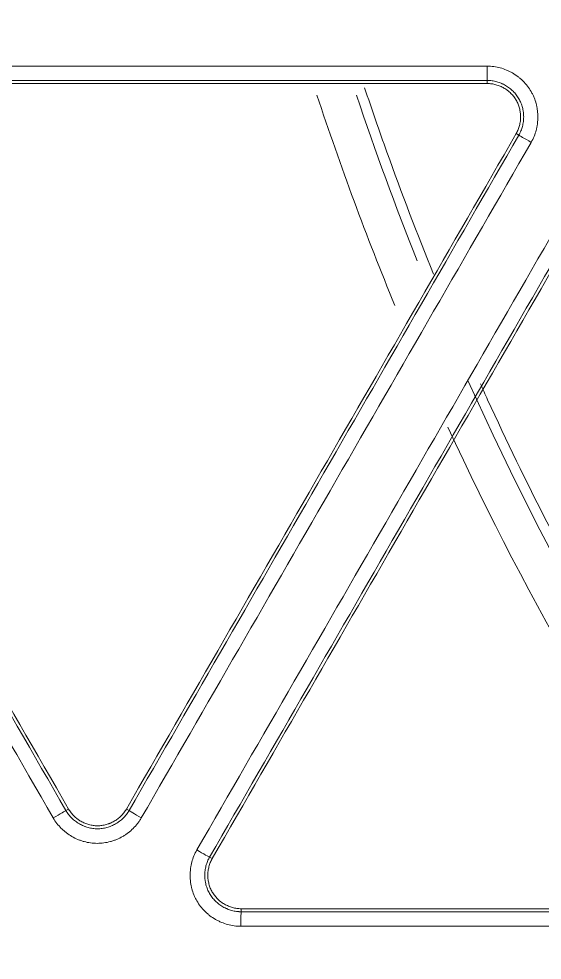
# Model space of a CAD drawing. Header units: inches. Extents: x 405346 to 489838, y -25612 to 14934.
# Drawn here: x 462687.16 to 462704.33, y 4260.75 to 4291.61 of the extents above; entities that cross this region are included whole.
import ezdxf

# ---------------------------------------------------------------- set-up
doc = ezdxf.new("R2010")
doc.units = ezdxf.units.IN
doc.header["$LTSCALE"] = 200
doc.header["$MEASUREMENT"] = 0
doc.layers.add('SS-EQ', color=2, linetype='Continuous', lineweight=20)

# ---------------------------------------------------------------- blocks, each defined once
blk = doc.blocks.new('4way무풍')
at = {"layer": 'SS-EQ'}
for p, q in [((-92.203, -31.934), (-92.203, -31.834)), ((-91.168, -33.625), (-91.255, -33.575)), ((-106.024, -55.774), (-105.938, -55.724)), ((-104.043, -55.724), (-103.956, -55.774)), ((-101.313, -57.299), (-101.227, -57.349)), ((-100.279, -58.991), (-100.279, -59.091))]:
    blk.add_line(p, q, dxfattribs=at)
for radius, start, end in [(102.993, 198.28539, 202.38151), (101.761, 198.5175, 201.77437), (101.761, 204.1875, 215.91), (102.993, 204.79817, 215.41817)]:
    blk.add_arc((0, 0), radius, start, end, dxfattribs=at)
for centre, major_axis, ratio, start_param, end_param in [((-92.203, -31.36), (0, 0.474), 0.016349, 1.574891, 3.106681), ((-90.758, -33.862), (0.41, -0.237), 0.011872, 3.176502, 4.700765), ((-106.434, -56.01), (0.41, 0.237), 0.003206, 0.034907, 1.590198), ((-103.546, -56.01), (-0.41, 0.237), 0.015027, 0.034911, 1.558896), ((-101.723, -57.062), (0.41, -0.237), 0.015019, 4.700965, 6.248275), ((-100.279, -59.564), (0, 0.474), 0.016993, 0.034954, 1.578511)]:
    blk.add_ellipse(centre, major_axis=major_axis, ratio=ratio, start_param=start_param, end_param=end_param, dxfattribs=at)
for points, knots in [([(-0.032, -346.294), (-6.969, -346.294), (-13.906, -346.294), (-27.78, -346.294), (-34.717, -346.294), (-55.528, -346.294), (-69.403, -346.294), (-97.151, -346.294), (-111.025, -346.294), (-138.774, -346.294), (-152.648, -346.294), (-180.396, -346.294), (-194.27, -346.294), (-215.082, -346.294), (-222.019, -346.294), (-235.893, -346.294), (-242.83, -346.294), (-253.236, -346.294), (-256.704, -346.293), (-263.641, -346.293), (-267.11, -346.294), (-272.313, -346.294), (-274.047, -346.294), (-276.648, -346.294), (-277.515, -346.294), (-279.25, -346.294), (-280.117, -346.293), (-281.418, -346.293), (-281.851, -346.293), (-282.718, -346.293), (-283.152, -346.293), (-283.802, -346.293), (-284.019, -346.294), (-284.453, -346.294), (-284.669, -346.294), (-285.103, -346.294), (-285.32, -346.293), (-285.753, -346.291), (-285.97, -346.288), (-286.62, -346.277), (-287.053, -346.265), (-287.92, -346.232), (-288.353, -346.21), (-289.653, -346.133), (-290.519, -346.062), (-291.817, -345.929), (-292.25, -345.88), (-292.899, -345.799), (-293.116, -345.771), (-293.548, -345.713), (-294.627, -345.561), (-295.697, -345.382), (-298.249, -344.898), (-299.929, -344.504), (-302.417, -343.81), (-304.065, -343.313), (-305.692, -342.746), (-308.116, -341.843), (-309.711, -341.172), (-311.481, -340.336), (-311.677, -340.242), (-312.069, -340.051), (-312.265, -339.955), (-312.85, -339.663), (-313.238, -339.464), (-314.393, -338.857), (-315.91, -338.018), (-317.384, -337.119), (-318.837, -336.19), (-319.553, -335.711), (-320.962, -334.724), (-322.351, -333.708), (-324.369, -332.095), (-326.323, -330.394), (-327.582, -329.2), (-328.355, -328.435), (-328.586, -328.204), (-328.815, -327.971), (-328.968, -327.815), (-329.044, -327.737), (-329.423, -327.345), (-329.723, -327.029), (-330.61, -326.073), (-331.762, -324.777), (-333.398, -322.77), (-334.43, -321.391), (-335.932, -319.291), (-336.873, -317.851), (-338.196, -315.627), (-339.047, -314.124), (-339.838, -312.58), (-340.313, -311.601), (-340.454, -311.306), (-340.593, -311.01), (-340.685, -310.813), (-340.731, -310.713), (-340.958, -310.218), (-341.135, -309.821), (-341.654, -308.624), (-342.309, -307.019), (-343.186, -304.583), (-343.7, -302.939), (-344.419, -300.46), (-344.828, -298.788), (-345.336, -296.251), (-345.487, -295.401), (-345.755, -293.691), (-345.871, -292.831), (-345.994, -291.749), (-346.017, -291.533), (-346.062, -291.099), (-346.083, -290.882), (-346.143, -290.23), (-346.178, -289.796), (-346.239, -288.927), (-346.265, -288.493), (-346.307, -287.624), (-346.324, -287.19), (-346.342, -286.538), (-346.347, -286.321), (-346.354, -285.886), (-346.356, -285.669), (-346.359, -285.235), (-346.359, -285.017), (-346.359, -284.583), (-346.359, -284.366), (-346.358, -283.714), (-346.358, -283.28), (-346.358, -282.411), (-346.358, -281.976), (-346.358, -280.673), (-346.358, -279.804), (-346.359, -278.066), (-346.359, -277.197), (-346.359, -274.59), (-346.359, -272.852), (-346.358, -264.163), (-346.358, -257.211), (-346.359, -236.356), (-346.359, -222.453), (-346.359, -194.646), (-346.359, -180.743), (-346.359, -152.936), (-346.359, -139.033), (-346.359, -111.226), (-346.359, -69.517), (-346.359, -27.807), (-346.359, 0)], [0, 0, 0, 0, 0.03125, 0.03125, 0.0625, 0.0625, 0.125, 0.125, 0.1875, 0.1875, 0.25, 0.25, 0.3125, 0.3125, 0.34375, 0.34375, 0.375, 0.375, 0.390625, 0.390625, 0.40625, 0.40625, 0.414063, 0.414063, 0.417969, 0.417969, 0.421875, 0.421875, 0.423828, 0.423828, 0.425781, 0.425781, 0.426758, 0.426758, 0.427734, 0.427734, 0.428711, 0.428711, 0.429688, 0.429688, 0.431641, 0.431641, 0.433594, 0.433594, 0.4375, 0.4375, 0.439453, 0.439453, 0.44043, 0.44043, 0.441406, 0.445313, 0.445313, 0.453125, 0.453125, 0.457031, 0.460938, 0.460938, 0.46875, 0.46875, 0.469727, 0.469727, 0.470703, 0.470703, 0.472656, 0.472656, 0.476563, 0.480469, 0.480469, 0.484375, 0.484375, 0.488281, 0.492188, 0.496094, 0.5, 0.5, 0.500977, 0.501465, 0.501465, 0.501953, 0.501953, 0.503906, 0.503906, 0.507813, 0.511719, 0.515625, 0.515625, 0.523438, 0.523438, 0.527344, 0.53125, 0.53125, 0.532227, 0.532715, 0.532715, 0.533203, 0.533203, 0.535156, 0.535156, 0.539063, 0.542969, 0.546875, 0.546875, 0.554688, 0.554688, 0.558594, 0.558594, 0.5625, 0.5625, 0.563477, 0.563477, 0.564453, 0.564453, 0.566406, 0.566406, 0.568359, 0.568359, 0.570313, 0.570313, 0.571289, 0.571289, 0.572266, 0.572266, 0.573242, 0.573242, 0.574219, 0.574219, 0.576172, 0.576172, 0.578125, 0.578125, 0.582031, 0.582031, 0.585938, 0.585938, 0.59375, 0.59375, 0.625, 0.625, 0.6875, 0.6875, 0.75, 0.75, 0.8125, 0.8125, 0.875, 1, 1, 1, 1]), ([(-345.164, 0), (-345.164, -27.72), (-345.163, -69.3), (-345.162, -110.879), (-345.161, -138.599), (-345.16, -152.459), (-345.158, -180.179), (-345.157, -194.038), (-345.154, -221.758), (-345.152, -235.618), (-345.147, -256.408), (-345.146, -263.338), (-345.145, -272), (-345.144, -273.733), (-345.144, -276.331), (-345.144, -277.198), (-345.143, -278.93), (-345.142, -279.796), (-345.142, -281.096), (-345.141, -281.529), (-345.141, -282.395), (-345.141, -282.828), (-345.141, -283.694), (-345.141, -284.128), (-345.14, -284.777), (-345.139, -284.994), (-345.136, -285.427), (-345.134, -285.643), (-345.124, -286.293), (-345.113, -286.726), (-345.08, -287.592), (-345.06, -288.025), (-345.009, -288.891), (-344.978, -289.324), (-344.926, -289.973), (-344.898, -290.298), (-344.868, -290.623), (-344.847, -290.839), (-344.836, -290.947), (-344.736, -291.92), (-344.629, -292.78), (-344.379, -294.49), (-344.236, -295.341), (-343.754, -297.876), (-343.361, -299.547), (-342.665, -302.025), (-342.166, -303.667), (-341.312, -306.101), (-340.67, -307.704), (-340.162, -308.899), (-339.901, -309.494), (-339.629, -310.087), (-339.446, -310.481), (-339.353, -310.678), (-338.885, -311.657), (-338.495, -312.43), (-337.684, -313.955), (-337.263, -314.706), (-336.391, -316.189), (-335.94, -316.919), (-335.007, -318.36), (-334.525, -319.069), (-333.532, -320.468), (-332.508, -321.846), (-330.881, -323.85), (-329.735, -325.144), (-328.853, -326.098), (-328.555, -326.413), (-328.177, -326.804), (-328.101, -326.882), (-327.949, -327.038), (-327.721, -327.27), (-327.491, -327.501), (-326.721, -328.264), (-325.466, -329.454), (-323.518, -331.15), (-321.504, -332.756), (-320.119, -333.767), (-318.711, -334.749), (-317.997, -335.224), (-316.546, -336.146), (-315.81, -336.593), (-314.315, -337.455), (-313.557, -337.871), (-312.595, -338.371), (-312.305, -338.52), (-312.014, -338.667), (-311.819, -338.764), (-311.722, -338.813), (-311.235, -339.053), (-310.844, -339.241), (-309.666, -339.791), (-308.875, -340.139), (-307.283, -340.8), (-305.68, -341.425), (-303.244, -342.258), (-301.598, -342.743), (-299.114, -343.417), (-297.436, -343.797), (-294.888, -344.259), (-294.033, -344.395), (-292.957, -344.543), (-292.742, -344.571), (-292.31, -344.625), (-291.663, -344.704), (-291.015, -344.771), (-289.72, -344.892), (-288.856, -344.954), (-287.56, -345.019), (-287.128, -345.036), (-286.48, -345.054), (-286.264, -345.059), (-285.831, -345.067), (-285.615, -345.069), (-285.183, -345.073), (-284.967, -345.074), (-284.534, -345.075), (-284.318, -345.075), (-283.67, -345.076), (-283.237, -345.076), (-282.589, -345.076), (-282.373, -345.076), (-281.94, -345.076), (-281.724, -345.076), (-281.075, -345.076), (-280.643, -345.077), (-279.346, -345.077), (-278.481, -345.078), (-276.752, -345.079), (-275.887, -345.079), (-273.293, -345.079), (-271.563, -345.08), (-262.916, -345.081), (-255.998, -345.082), (-242.162, -345.085), (-235.244, -345.086), (-221.408, -345.089), (-214.49, -345.09), (-193.736, -345.092), (-179.9, -345.094), (-152.228, -345.096), (-138.392, -345.096), (-110.72, -345.097), (-96.884, -345.098), (-69.212, -345.098), (-55.376, -345.099), (-34.622, -345.099), (-27.704, -345.099), (-13.868, -345.099), (-6.95, -345.099), (-0.032, -345.099)], [0, 0, 0, 0, 0.125, 0.1875, 0.1875, 0.25, 0.25, 0.3125, 0.3125, 0.375, 0.375, 0.40625, 0.40625, 0.414063, 0.414063, 0.417969, 0.417969, 0.421875, 0.421875, 0.423828, 0.423828, 0.425781, 0.425781, 0.427734, 0.427734, 0.428711, 0.428711, 0.429688, 0.429688, 0.431641, 0.431641, 0.433594, 0.433594, 0.435547, 0.435547, 0.436523, 0.437012, 0.437012, 0.4375, 0.4375, 0.441406, 0.441406, 0.445313, 0.445313, 0.453125, 0.453125, 0.457031, 0.460938, 0.464844, 0.464844, 0.466797, 0.467773, 0.467773, 0.46875, 0.46875, 0.472656, 0.472656, 0.476563, 0.476563, 0.480469, 0.480469, 0.484375, 0.484375, 0.488281, 0.492188, 0.496094, 0.496094, 0.498047, 0.498047, 0.498535, 0.498535, 0.499023, 0.5, 0.5, 0.503906, 0.507813, 0.511719, 0.515625, 0.515625, 0.519531, 0.519531, 0.523438, 0.523438, 0.527344, 0.527344, 0.52832, 0.528809, 0.528809, 0.529297, 0.529297, 0.53125, 0.53125, 0.535156, 0.535156, 0.539063, 0.542969, 0.546875, 0.546875, 0.554688, 0.554688, 0.558594, 0.558594, 0.55957, 0.55957, 0.560547, 0.5625, 0.5625, 0.566406, 0.566406, 0.568359, 0.568359, 0.569336, 0.569336, 0.570313, 0.570313, 0.571289, 0.571289, 0.572266, 0.572266, 0.574219, 0.574219, 0.575195, 0.575195, 0.576172, 0.576172, 0.578125, 0.578125, 0.582031, 0.582031, 0.585938, 0.585938, 0.59375, 0.59375, 0.625, 0.625, 0.65625, 0.65625, 0.6875, 0.6875, 0.75, 0.75, 0.8125, 0.8125, 0.875, 0.875, 0.9375, 0.9375, 0.96875, 0.96875, 1, 1, 1, 1]), ([(-92.21, -31.362), (-92.174, -31.362), (-92.137, -31.364), (-92.064, -31.369), (-92.027, -31.372), (-91.919, -31.387), (-91.778, -31.416), (-91.64, -31.463), (-91.556, -31.498), (-91.539, -31.506), (-91.506, -31.521), (-91.456, -31.545), (-91.408, -31.57), (-91.314, -31.625), (-91.254, -31.665), (-91.167, -31.731), (-91.139, -31.754), (-91.098, -31.79), (-91.084, -31.802), (-91.057, -31.827), (-91.044, -31.84), (-90.979, -31.904), (-90.883, -32.013), (-90.802, -32.133), (-90.747, -32.228), (-90.73, -32.261), (-90.698, -32.326), (-90.683, -32.359), (-90.642, -32.46), (-90.619, -32.528), (-90.591, -32.634), (-90.583, -32.669), (-90.573, -32.723), (-90.569, -32.741), (-90.564, -32.777), (-90.561, -32.795), (-90.549, -32.886), (-90.54, -33.031), (-90.549, -33.175), (-90.561, -33.266), (-90.563, -33.284), (-90.569, -33.32), (-90.573, -33.338), (-90.583, -33.392), (-90.591, -33.427), (-90.619, -33.533), (-90.642, -33.601), (-90.697, -33.735), (-90.729, -33.801), (-90.766, -33.864)], [0, 0, 0, 0, 0.03125, 0.03125, 0.0625, 0.0625, 0.125, 0.1875, 0.1875, 0.203125, 0.203125, 0.21875, 0.25, 0.25, 0.3125, 0.3125, 0.34375, 0.34375, 0.359375, 0.359375, 0.375, 0.375, 0.4375, 0.5, 0.5, 0.53125, 0.53125, 0.5625, 0.5625, 0.625, 0.625, 0.65625, 0.65625, 0.671875, 0.671875, 0.6875, 0.6875, 0.75, 0.8125, 0.8125, 0.828125, 0.828125, 0.84375, 0.84375, 0.875, 0.875, 0.9375, 0.9375, 1, 1, 1, 1]), ([(-96.228, -32.07), (-95.992, -32.777), (-95.281, -34.832), (-94.505, -36.864), (-93.968, -38.187)], [0, 0, 0, 0, 0.342956, 1, 1, 1, 1]), ([(-91.168, -33.625), (-91.167, -33.623), (-91.165, -33.62), (-91.162, -33.614), (-91.157, -33.605), (-91.146, -33.585), (-91.125, -33.545), (-91.109, -33.509), (-91.08, -33.437), (-91.064, -33.388), (-91.044, -33.313), (-91.038, -33.287), (-91.028, -33.236), (-91.024, -33.21), (-91.014, -33.132), (-91.007, -33.029), (-91.014, -32.925), (-91.022, -32.86), (-91.024, -32.847), (-91.028, -32.821), (-91.035, -32.782), (-91.044, -32.744), (-91.063, -32.669), (-91.08, -32.62), (-91.109, -32.548), (-91.12, -32.524), (-91.143, -32.477), (-91.155, -32.454), (-91.194, -32.386), (-91.252, -32.3), (-91.321, -32.222), (-91.377, -32.167), (-91.396, -32.149), (-91.436, -32.115), (-91.456, -32.098), (-91.518, -32.051), (-91.561, -32.022), (-91.629, -31.983), (-91.663, -31.965), (-91.699, -31.948), (-91.722, -31.937), (-91.734, -31.932), (-91.795, -31.907), (-91.893, -31.873), (-91.995, -31.852), (-92.072, -31.841), (-92.098, -31.838), (-92.137, -31.836), (-92.15, -31.835), (-92.17, -31.834), (-92.18, -31.834), (-92.19, -31.834), (-92.196, -31.834), (-92.2, -31.834), (-92.203, -31.834)], [0, 0, 0, 0, 0.003906, 0.003906, 0.007813, 0.015625, 0.03125, 0.0625, 0.0625, 0.125, 0.125, 0.15625, 0.15625, 0.1875, 0.1875, 0.25, 0.3125, 0.3125, 0.328125, 0.328125, 0.34375, 0.375, 0.375, 0.4375, 0.4375, 0.46875, 0.46875, 0.5, 0.5, 0.5625, 0.625, 0.625, 0.65625, 0.65625, 0.6875, 0.6875, 0.75, 0.75, 0.78125, 0.796875, 0.796875, 0.8125, 0.8125, 0.875, 0.9375, 0.9375, 0.96875, 0.96875, 0.984375, 0.984375, 0.992188, 0.996094, 0.996094, 1, 1, 1, 1]), ([(-92.203, -31.934), (-92.155, -31.934), (-92.107, -31.937), (-92.013, -31.95), (-91.967, -31.96), (-91.898, -31.979), (-91.875, -31.986), (-91.829, -32.001), (-91.807, -32.01), (-91.741, -32.038), (-91.656, -32.08), (-91.576, -32.133), (-91.528, -32.169), (-91.519, -32.176), (-91.5, -32.192), (-91.473, -32.215), (-91.447, -32.239), (-91.396, -32.289), (-91.364, -32.324), (-91.321, -32.381), (-91.307, -32.4), (-91.28, -32.44), (-91.267, -32.46), (-91.231, -32.522), (-91.189, -32.608), (-91.159, -32.698), (-91.141, -32.768), (-91.136, -32.791), (-91.127, -32.838), (-91.123, -32.862), (-91.114, -32.933), (-91.111, -32.98), (-91.111, -33.051), (-91.112, -33.087), (-91.115, -33.123), (-91.117, -33.147), (-91.118, -33.159), (-91.126, -33.218), (-91.144, -33.312), (-91.174, -33.402), (-91.21, -33.49), (-91.231, -33.534), (-91.255, -33.575)], [0, 0, 0, 0, 0.0625, 0.0625, 0.125, 0.125, 0.15625, 0.15625, 0.1875, 0.1875, 0.25, 0.3125, 0.3125, 0.328125, 0.328125, 0.34375, 0.375, 0.375, 0.4375, 0.4375, 0.46875, 0.46875, 0.5, 0.5, 0.5625, 0.625, 0.625, 0.65625, 0.65625, 0.6875, 0.6875, 0.75, 0.75, 0.78125, 0.796875, 0.796875, 0.8125, 0.8125, 0.875, 0.9375, 0.9375, 1, 1, 1, 1]), ([(-104.043, -55.724), (-101.911, -52.033), (-99.78, -48.341), (-95.518, -40.958), (-93.386, -37.267), (-91.255, -33.575)], [0, 0, 0, 0, 0.5, 0.5, 1, 1, 1, 1]), ([(-103.956, -55.774), (-101.825, -52.083), (-99.693, -48.391), (-95.431, -41.008), (-93.3, -37.317), (-91.168, -33.625)], [0, 0, 0, 0, 0.5, 0.5, 1, 1, 1, 1]), ([(-90.766, -33.864), (-92.897, -37.556), (-95.029, -41.247), (-99.291, -48.631), (-101.423, -52.322), (-103.554, -56.014)], [0, 0, 0, 0, 0.5, 0.5, 1, 1, 1, 1]), ([(-101.732, -57.066), (-99.6, -53.374), (-97.469, -49.683), (-93.206, -42.3), (-91.075, -38.608), (-88.943, -34.916)], [0, 0, 0, 0, 0.5, 0.5, 1, 1, 1, 1]), ([(-88.526, -35.151), (-90.657, -38.843), (-92.788, -42.534), (-97.051, -49.917), (-99.182, -53.608), (-101.313, -57.299)], [0, 0, 0, 0, 0.5, 0.5, 1, 1, 1, 1]), ([(-88.44, -35.201), (-90.571, -38.892), (-92.702, -42.584), (-96.965, -49.967), (-99.096, -53.658), (-101.227, -57.349)], [0, 0, 0, 0, 0.5, 0.5, 1, 1, 1, 1]), ([(-92.426, -41.784), (-92.349, -41.957), (-91.657, -43.478), (-90.275, -46.328), (-88.143, -50.273), (-85.816, -54.145), (-83.863, -57.086), (-82.694, -58.738), (-82.398, -59.149)], [0, 0, 0, 0, 0.028213, 0.249619, 0.472888, 0.697833, 0.924263, 1, 1, 1, 1]), ([(-106.024, -55.774), (-106.023, -55.776), (-106.021, -55.779), (-106.018, -55.785), (-106.012, -55.793), (-106.001, -55.813), (-105.976, -55.851), (-105.953, -55.883), (-105.905, -55.944), (-105.871, -55.983), (-105.815, -56.038), (-105.796, -56.056), (-105.757, -56.09), (-105.736, -56.107), (-105.674, -56.154), (-105.588, -56.211), (-105.495, -56.258), (-105.434, -56.283), (-105.422, -56.288), (-105.398, -56.297), (-105.361, -56.311), (-105.323, -56.322), (-105.248, -56.343), (-105.198, -56.353), (-105.121, -56.364), (-105.095, -56.366), (-105.043, -56.37), (-105.016, -56.371), (-104.938, -56.371), (-104.886, -56.367), (-104.783, -56.353), (-104.733, -56.343), (-104.657, -56.322), (-104.632, -56.314), (-104.583, -56.297), (-104.558, -56.288), (-104.486, -56.258), (-104.44, -56.235), (-104.372, -56.196), (-104.339, -56.175), (-104.307, -56.153), (-104.286, -56.138), (-104.275, -56.13), (-104.223, -56.091), (-104.144, -56.023), (-104.075, -55.945), (-104.028, -55.884), (-104.012, -55.862), (-103.99, -55.83), (-103.983, -55.819), (-103.973, -55.802), (-103.967, -55.794), (-103.962, -55.785), (-103.959, -55.78), (-103.957, -55.777), (-103.956, -55.774)], [0, 0, 0, 0, 0.003906, 0.003906, 0.007813, 0.015625, 0.03125, 0.0625, 0.0625, 0.125, 0.125, 0.15625, 0.15625, 0.1875, 0.1875, 0.25, 0.3125, 0.3125, 0.328125, 0.328125, 0.34375, 0.375, 0.375, 0.4375, 0.4375, 0.46875, 0.46875, 0.5, 0.5, 0.5625, 0.5625, 0.625, 0.625, 0.65625, 0.65625, 0.6875, 0.6875, 0.75, 0.75, 0.78125, 0.796875, 0.796875, 0.8125, 0.8125, 0.875, 0.9375, 0.9375, 0.96875, 0.96875, 0.984375, 0.984375, 0.992187, 0.996094, 0.996094, 1, 1, 1, 1]), ([(-104.043, -55.724), (-104.067, -55.766), (-104.093, -55.805), (-104.151, -55.88), (-104.183, -55.916), (-104.234, -55.966), (-104.251, -55.982), (-104.288, -56.014), (-104.306, -56.029), (-104.363, -56.072), (-104.443, -56.125), (-104.528, -56.167), (-104.583, -56.19), (-104.595, -56.195), (-104.617, -56.203), (-104.651, -56.216), (-104.685, -56.226), (-104.754, -56.245), (-104.8, -56.255), (-104.871, -56.264), (-104.894, -56.267), (-104.942, -56.27), (-104.966, -56.271), (-105.038, -56.271), (-105.133, -56.264), (-105.226, -56.245), (-105.295, -56.227), (-105.318, -56.219), (-105.364, -56.204), (-105.386, -56.195), (-105.452, -56.168), (-105.495, -56.147), (-105.556, -56.111), (-105.587, -56.092), (-105.616, -56.072), (-105.636, -56.058), (-105.646, -56.051), (-105.693, -56.014), (-105.765, -55.952), (-105.828, -55.881), (-105.887, -55.806), (-105.914, -55.766), (-105.938, -55.724)], [0, 0, 0, 0, 0.0625, 0.0625, 0.125, 0.125, 0.15625, 0.15625, 0.1875, 0.1875, 0.25, 0.3125, 0.3125, 0.328125, 0.328125, 0.34375, 0.375, 0.375, 0.4375, 0.4375, 0.46875, 0.46875, 0.5, 0.5, 0.5625, 0.625, 0.625, 0.65625, 0.65625, 0.6875, 0.6875, 0.75, 0.75, 0.78125, 0.796875, 0.796875, 0.8125, 0.8125, 0.875, 0.9375, 0.9375, 1, 1, 1, 1]), ([(-103.554, -56.014), (-103.572, -56.046), (-103.592, -56.077), (-103.633, -56.138), (-103.654, -56.167), (-103.721, -56.253), (-103.817, -56.362), (-103.926, -56.457), (-103.999, -56.512), (-104.014, -56.523), (-104.044, -56.545), (-104.089, -56.576), (-104.135, -56.604), (-104.229, -56.659), (-104.294, -56.691), (-104.395, -56.733), (-104.429, -56.746), (-104.481, -56.764), (-104.498, -56.769), (-104.533, -56.78), (-104.551, -56.785), (-104.639, -56.809), (-104.781, -56.838), (-104.926, -56.848), (-105.035, -56.848), (-105.072, -56.846), (-105.145, -56.841), (-105.181, -56.838), (-105.289, -56.823), (-105.36, -56.809), (-105.464, -56.78), (-105.499, -56.77), (-105.551, -56.752), (-105.568, -56.746), (-105.602, -56.733), (-105.619, -56.726), (-105.704, -56.691), (-105.834, -56.626), (-105.955, -56.546), (-106.027, -56.49), (-106.041, -56.479), (-106.07, -56.456), (-106.084, -56.444), (-106.125, -56.408), (-106.152, -56.383), (-106.229, -56.306), (-106.277, -56.252), (-106.366, -56.138), (-106.406, -56.077), (-106.443, -56.014)], [0, 0, 0, 0, 0.03125, 0.03125, 0.0625, 0.0625, 0.125, 0.1875, 0.1875, 0.203125, 0.203125, 0.21875, 0.25, 0.25, 0.3125, 0.3125, 0.34375, 0.34375, 0.359375, 0.359375, 0.375, 0.375, 0.4375, 0.5, 0.5, 0.53125, 0.53125, 0.5625, 0.5625, 0.625, 0.625, 0.65625, 0.65625, 0.671875, 0.671875, 0.6875, 0.6875, 0.75, 0.8125, 0.8125, 0.828125, 0.828125, 0.84375, 0.84375, 0.875, 0.875, 0.9375, 0.9375, 1, 1, 1, 1]), ([(-100.287, -59.568), (-100.324, -59.568), (-100.36, -59.567), (-100.434, -59.562), (-100.47, -59.558), (-100.578, -59.543), (-100.72, -59.514), (-100.857, -59.467), (-100.941, -59.432), (-100.958, -59.424), (-100.992, -59.409), (-101.041, -59.386), (-101.089, -59.36), (-101.183, -59.305), (-101.244, -59.265), (-101.33, -59.199), (-101.358, -59.176), (-101.4, -59.14), (-101.413, -59.128), (-101.44, -59.103), (-101.453, -59.09), (-101.518, -59.026), (-101.614, -58.917), (-101.695, -58.797), (-101.75, -58.702), (-101.767, -58.67), (-101.799, -58.604), (-101.814, -58.571), (-101.855, -58.47), (-101.878, -58.402), (-101.906, -58.297), (-101.914, -58.261), (-101.925, -58.207), (-101.928, -58.19), (-101.934, -58.153), (-101.936, -58.135), (-101.948, -58.044), (-101.957, -57.899), (-101.948, -57.755), (-101.936, -57.665), (-101.934, -57.646), (-101.928, -57.61), (-101.925, -57.592), (-101.914, -57.538), (-101.906, -57.503), (-101.878, -57.397), (-101.855, -57.329), (-101.8, -57.195), (-101.768, -57.13), (-101.732, -57.066)], [0, 0, 0, 0, 0.03125, 0.03125, 0.0625, 0.0625, 0.125, 0.1875, 0.1875, 0.203125, 0.203125, 0.21875, 0.25, 0.25, 0.3125, 0.3125, 0.34375, 0.34375, 0.359375, 0.359375, 0.375, 0.375, 0.4375, 0.5, 0.5, 0.53125, 0.53125, 0.5625, 0.5625, 0.625, 0.625, 0.65625, 0.65625, 0.671875, 0.671875, 0.6875, 0.6875, 0.75, 0.8125, 0.8125, 0.828125, 0.828125, 0.84375, 0.84375, 0.875, 0.875, 0.9375, 0.9375, 1, 1, 1, 1]), ([(-101.313, -57.299), (-101.315, -57.302), (-101.317, -57.305), (-101.32, -57.311), (-101.325, -57.319), (-101.336, -57.34), (-101.356, -57.38), (-101.372, -57.416), (-101.402, -57.488), (-101.418, -57.537), (-101.438, -57.612), (-101.444, -57.638), (-101.454, -57.689), (-101.458, -57.715), (-101.468, -57.793), (-101.474, -57.896), (-101.468, -58), (-101.459, -58.065), (-101.457, -58.078), (-101.453, -58.104), (-101.446, -58.142), (-101.438, -58.18), (-101.418, -58.256), (-101.402, -58.305), (-101.372, -58.377), (-101.362, -58.401), (-101.339, -58.447), (-101.326, -58.471), (-101.287, -58.539), (-101.229, -58.625), (-101.16, -58.702), (-101.105, -58.757), (-101.085, -58.775), (-101.046, -58.81), (-101.026, -58.826), (-100.963, -58.873), (-100.92, -58.902), (-100.853, -58.941), (-100.819, -58.959), (-100.783, -58.976), (-100.759, -58.987), (-100.747, -58.992), (-100.687, -59.018), (-100.589, -59.052), (-100.487, -59.073), (-100.41, -59.083), (-100.384, -59.086), (-100.345, -59.089), (-100.332, -59.089), (-100.312, -59.09), (-100.302, -59.09), (-100.292, -59.091), (-100.286, -59.091), (-100.282, -59.091), (-100.279, -59.091)], [0, 0, 0, 0, 0.003906, 0.003906, 0.007813, 0.015625, 0.03125, 0.0625, 0.0625, 0.125, 0.125, 0.15625, 0.15625, 0.1875, 0.1875, 0.25, 0.3125, 0.3125, 0.328125, 0.328125, 0.34375, 0.375, 0.375, 0.4375, 0.4375, 0.46875, 0.46875, 0.5, 0.5, 0.5625, 0.625, 0.625, 0.65625, 0.65625, 0.6875, 0.6875, 0.75, 0.75, 0.78125, 0.796875, 0.796875, 0.8125, 0.8125, 0.875, 0.9375, 0.9375, 0.96875, 0.96875, 0.984375, 0.984375, 0.992187, 0.996094, 0.996094, 1, 1, 1, 1]), ([(-100.279, -58.991), (-100.327, -58.991), (-100.375, -58.988), (-100.469, -58.975), (-100.516, -58.965), (-100.585, -58.946), (-100.607, -58.939), (-100.653, -58.923), (-100.675, -58.915), (-100.741, -58.887), (-100.827, -58.845), (-100.906, -58.792), (-100.954, -58.756), (-100.963, -58.748), (-100.982, -58.733), (-101.009, -58.71), (-101.036, -58.686), (-101.086, -58.636), (-101.118, -58.6), (-101.161, -58.544), (-101.175, -58.525), (-101.202, -58.485), (-101.215, -58.465), (-101.251, -58.402), (-101.293, -58.317), (-101.323, -58.227), (-101.341, -58.157), (-101.346, -58.134), (-101.356, -58.087), (-101.359, -58.063), (-101.368, -57.992), (-101.371, -57.945), (-101.372, -57.873), (-101.371, -57.849), (-101.368, -57.802), (-101.366, -57.778), (-101.356, -57.706), (-101.338, -57.613), (-101.308, -57.523), (-101.272, -57.434), (-101.251, -57.391), (-101.227, -57.349)], [0, 0, 0, 0, 0.0625, 0.0625, 0.125, 0.125, 0.15625, 0.15625, 0.1875, 0.1875, 0.25, 0.3125, 0.3125, 0.328125, 0.328125, 0.34375, 0.375, 0.375, 0.4375, 0.4375, 0.46875, 0.46875, 0.5, 0.5, 0.5625, 0.625, 0.625, 0.65625, 0.65625, 0.6875, 0.6875, 0.75, 0.75, 0.78125, 0.78125, 0.8125, 0.8125, 0.875, 0.9375, 0.9375, 1, 1, 1, 1]), ([(-100.279, -58.991), (-96.017, -58.991), (-91.755, -58.991), (-83.23, -58.991), (-78.967, -58.991), (-74.704, -58.991)], [0, 0, 0, 0, 0.5, 0.5, 1, 1, 1, 1])]:
    blk.add_open_spline(points, degree=3, knots=knots, dxfattribs=at)
for points in [[(-117.788, -31.362), (-109.262, -31.362), (-100.736, -31.362), (-92.21, -31.362)], [(-92.203, -31.834), (-100.728, -31.834), (-109.253, -31.834), (-117.778, -31.834)], [(-92.203, -31.934), (-100.728, -31.934), (-109.253, -31.934), (-117.778, -31.934)], [(-118.812, -33.625), (-114.549, -41.008), (-110.287, -48.391), (-106.024, -55.774)], [(-118.725, -33.575), (-114.463, -40.958), (-110.201, -48.341), (-105.938, -55.724)], [(-106.443, -56.014), (-110.706, -48.63), (-114.969, -41.247), (-119.232, -33.864)], [(-100.279, -59.091), (-91.755, -59.091), (-83.23, -59.091), (-74.704, -59.091)], [(-74.71, -59.568), (-83.236, -59.568), (-91.762, -59.568), (-100.287, -59.568)]]:
    blk.add_open_spline(points, degree=3, dxfattribs=at)

msp = doc.modelspace()

# ---------------------------------------------------------------- block references
msp.add_blockref('4way무풍', (462794.732, 4321.426))

doc.saveas('drawing.dxf')
